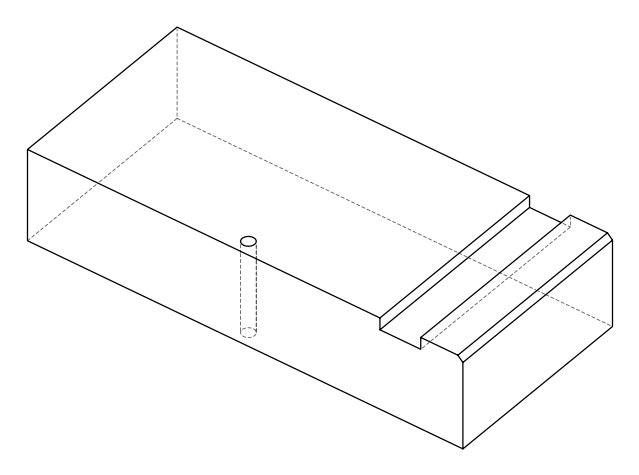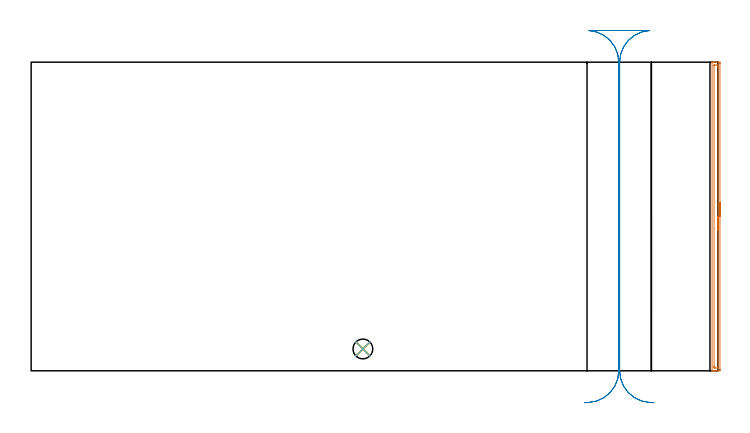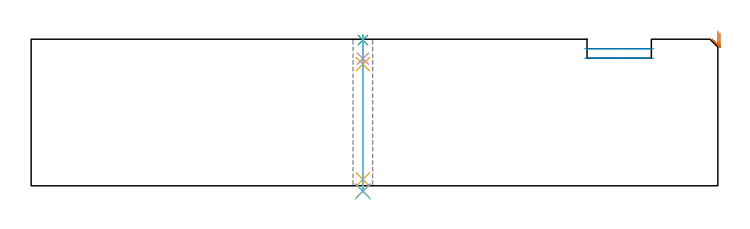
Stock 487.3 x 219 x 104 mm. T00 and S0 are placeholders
(PLAN: 6 operations, 5 tool changes, 7.3 min)
(1 AREA_MILL | FG_CHAMFER_SURFACE | UGT0205_001 | 3.7 min | 3434 mm3)
(2 MILL_RECTANGULAR_SLOT | SLOT_RECTANGULAR | UGT0201_009 | Follow Part, ap 11.25, ae 75% | 2.53 min | 134897 mm3)
(3 SPOT_DRILL | STEP1HOLE | NXT0321_9005460120000 | 0.03 min | 31 mm3)
(4 DRILL_BLIND_HOLE_INTO_CENTER | STEP1HOLE | UGT0301_207 | 0.06 min | 819 mm3)
(5 GUN_DRILL_THROUGH_HOLE | STEP1HOLE | UGT0307_006 | 0.52 min | 5799 mm3)
(6 DRILL_TO_ENLARGE_THROUGH_HOLE | STEP1HOLE | NXT0301_104 | 0.44 min | 9355 mm3)
(TOOL UGT0205_001 | Chamfer Mill 20 x 3 x 45 deg. | D20 FL50 Z2)
(TOOL UGT0201_009 | End Mill 45 mm | D45 FL63 Z6)
(TOOL NXT0321_9005460120000 | NC Spot Drill, 142deg, 12mm, Carbide, Uncoated | D12 PA142 FL30 Z2)
(TOOL UGT0301_207 | Twist Drill 9.2 mm | D9.2 PA118 FL80 Z2)
(TOOL UGT0307_006 | Gun Drill 9 mm | D9 PA130 FL24 Z1)
(TOOL NXT0301_104 | Carbide Drill 14mm [860.1-1400-112A1-MM 2214] | D14 PA140 FL123 Z2)
(OP 1 AREA_MILL)
G17 G21 G94 G90
T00 M6
G54
G17 G0 G90 X488.8 Y119.5 S1061 M3
G43 Z114. H0
Z108.4
G94 G1 Y119.462 Z107.528 F250.
Y119.348 Z106.663
Y119.159 Z105.812
Y118.897 Z104.98
Y118.563 Z104.174
Y118.16 Z103.4
Y117.692 Z102.664
Y117.16 Z101.972
Y116.571 Z101.329
Y115.928 Z100.74
Y115.236 Z100.208
Y114.5 Z99.74
Y113.726 Z99.337
Y112.92 Z99.003
Y112.088 Z98.741
Y111.237 Z98.552
Y110.372 Z98.438
Y109.5 Z98.4
Y0.924
X488.799 Y0.607 Z98.401
X488.793 Y0.038 Z98.403
X488.791 Y0.007 Z98.405
X488.226 Y0. Z98.97
X486.445 Z100.749
X485.876 Z101.321
X485.555 Z101.641
X484.985 Z102.211
X484.665 Z102.53
X484.023 Z103.176
X483.614 Z103.585
X483.244 Y0.007 Z103.947
X483.203 Y0.01 Z103.988
X483.2 Y0.161 Z104.
Y218.839
X483.203 Y218.99 Z103.988
X483.244 Y218.993 Z103.947
X483.613 Y219. Z103.586
X484.024 Z103.176
X484.665 Z102.53
X485.875 Z101.321
X486.445 Z100.749
X487.941 Z99.255
X488.226 Y218.998 Z98.97
X488.791 Y218.993 Z98.405
X488.793 Y218.962 Z98.403
X488.799 Y218.393 Z98.401
X488.8 Y217.817 Z98.4
Y109.5
X487.386 Z99.814
X487.385 Y2.291 Z99.815
X487.383 Y2.19 Z99.817
X487.377 Y2.01 Z99.823
X487.335 Y2.008 Z99.865
X486.835 Y2.001 Z100.365
X485.555 Z101.645
X485.053 Y2.003 Z102.147
X484.665 Y2.01 Z102.535
X484.621 Y2.392 Z102.579
X484.618 Y2.439 Z102.582
X484.614 Y3.285 Z102.586
Y3.335
X484.615 Y216.709 Z102.585
X484.617 Y216.81 Z102.583
X484.623 Y216.99 Z102.577
X484.665 Y216.992 Z102.535
X485.165 Y216.999 Z102.035
X486.445 Z100.755
X486.947 Y216.997 Z100.253
X487.335 Y216.99 Z99.865
X487.379 Y216.608 Z99.821
X487.382 Y216.561 Z99.818
X487.386 Y215.715 Z99.814
Y215.665
Y109.5
Y108.628 Z99.852
Y107.764 Z99.966
Y106.912 Z100.155
Y106.08 Z100.417
Y105.274 Z100.751
Y104.5 Z101.154
Y103.764 Z101.623
Y103.072 Z102.154
Y102.429 Z102.743
Y101.84 Z103.386
Y101.309 Z104.078
Y100.84 Z104.814
Y100.437 Z105.588
Y100.103 Z106.394
Y99.841 Z107.226
Y99.652 Z108.078
Y99.538 Z108.943
Y99.5 Z109.814
G0 Z114.
M5
M2
(OP 2 MILL_RECTANGULAR_SLOT)
G17 G21 G94 G90
T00 M6
G54
G17 G0 G90 X441.935 Y-22.625 S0 M3
G43 Z114. H0
Z97.25
G94 G1 X438.939 Y-22.47 F250.
G2 X417.6 Y0. R22.5 F500.
G1 Y219.
G2 X438.939 Y241.47 R22.5
G1 Y241.5
X395.662
Y241.47
G2 X417. Y219. R22.5
G1 Y0.
G2 X395.662 Y-22.47 R22.5
G1 X392.666 Y-22.625 F250.
G0 X441.935 Z90.5
G1 X438.939 Y-22.47
G2 X417.6 Y0. R22.5 F500.
G1 Y219.
G2 X438.939 Y241.47 R22.5
G1 Y241.5
X395.662
Y241.47
G2 X417. Y219. R22.5
G1 Y0.
G2 X395.661 Y-22.47 R22.5
G1 X392.665 Y-22.625 F250.
G0 Z114.
M5
M2
(OP 3 SPOT_DRILL)
G17 G21 G94 G90
T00 M6
G54
G17 G0 G90 X235.4 Y15.5 S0 M3
G43 Z114. H0
G94 G81 G98 Z103.393 F250. R107.
G80
M5
M2
(OP 4 DRILL_BLIND_HOLE_INTO_CENTER)
G17 G21 G94 G90
T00 M6
G54
G17 G0 G90 X235.4 Y15.5 S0 M3
G43 Z114. H0
G94 G81 G98 Z90.2 F250. R106.
G80
M5
M2
(OP 5 GUN_DRILL_THROUGH_HOLE)
G17 G21 G94 G90
T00 M6
G54
G17 G0 G90 X235.4 Y15.5 M8
G43 Z114. H0
Z101.893
S716 M3
G94 G1 Z86.305 F125. M26
G4 X.084
Z4.5 F250.
G4 X.084
Z-3.598 F125.
G4 X.084
M5
M9
G0 Z101.893
Z114.
M2
(OP 6 DRILL_TO_ENLARGE_THROUGH_HOLE)
G17 G21 G94 G90
T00 M6
G54
G17 G0 G90 X235.4 Y15.5 S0 M3
G43 Z114. H1
G94 G73 G98 Z-4.048 F250. Q13.506 R106.
G80
M5
M2
